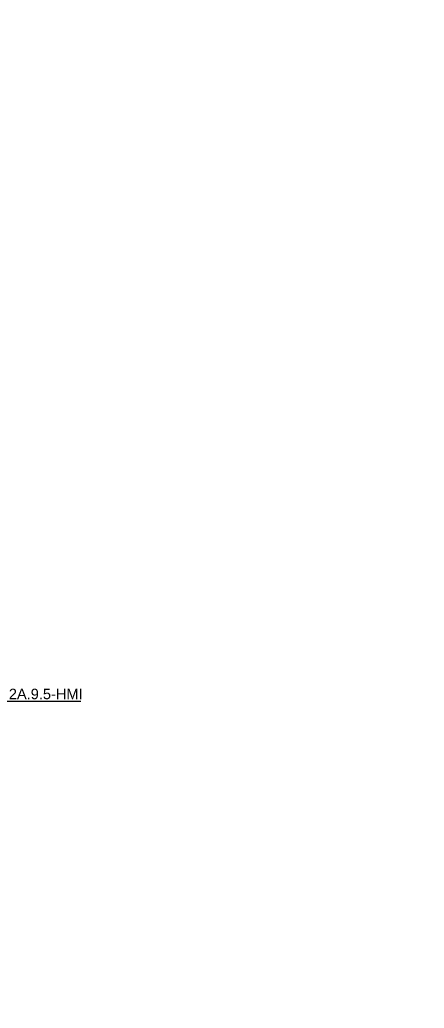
# Model space of a CAD drawing. Header units: millimetres. Extents: x -500444 to 437433, y -1435259 to 1593622.
# Drawn here: x -295603 to -285917, y -1375855 to -1352223 of the extents above; entities that cross this region are included whole.
import ezdxf
from ezdxf import colors
from ezdxf.entities.mleader import LeaderData, LeaderLine
from ezdxf.math import Vec2, Vec3

# ---------------------------------------------------------------- set-up
doc = ezdxf.new("R2010")
doc.units = ezdxf.units.MM
doc.layers.add('0_Авт.', color=255, linetype='Continuous', lineweight=5)
doc.styles.get("Standard").update_dxf_attribs({"font": 'arial.ttf'})

# ---------------------------------------------------------------- blocks, each defined once
blk = doc.blocks.new('_Dot')
at = {"color": 0, "linetype": 'ByBlock', "lineweight": -2}
blk.add_line((-0.5, 0), (-1, 0), dxfattribs=at)
at = {"color": 0, "linetype": 'ByBlock', "const_width": 0.5}
blk.add_lwpolyline([(-0.25, 0, 1), (0.25, 0, 1)], format="xyb", close=True, dxfattribs=at)

msp = doc.modelspace()

# ---------------------------------------------------------------- leaders
at = {"layer": '0_Авт.', "color": 1}
ml = msp.add_multileader_mtext('Standard', dxfattribs=at)
ml.set_content('2А.9.5-HMI', color=1)
ml.set_leader_properties()
ml.set_arrow_properties(name='DOT')
ml.build(insert=Vec2(0, 0))
ml.multileader.update_dxf_attribs({"has_dogleg": 0, "text_left_attachment_type": 6, "text_right_attachment_type": 6, "arrow_head_size": 100})
ctx = ml.context
ctx.base_point, ctx.char_height, ctx.arrow_head_size, ctx.landing_gap_size, ctx.plane_origin = Vec3(-296064, -1368517), 250, 100, 200, Vec3(-225839, -1235961)
ctx.left_attachment, ctx.right_attachment = 6, 6
notes = []
notes.append((ctx, [(0, (1, 1, 0), (-296072, -1368517), (1, 0), 8, [(1, [(-299030, -1367230)], 0, [])])]))
ctx.mtext.insert, ctx.mtext.width, ctx.mtext.flow_direction = Vec3(-295864, -1368217), 7279.82, 5
for ctx, leaders in notes:
    for number, flags, end, landing, length, lines in leaders:
        leader = LeaderData()
        leader.index, (leader.has_last_leader_line, leader.has_dogleg_vector, leader.attachment_direction) = number, flags
        leader.last_leader_point, leader.dogleg_vector, leader.dogleg_length = Vec3(end), Vec3(landing), length
        for number, points, colour, breaks in lines:
            line = LeaderLine()
            line.index, line.vertices, line.color, line.breaks = number, Vec3.list(points), colors.encode_raw_color(colour), breaks
            leader.lines.append(line)
        ctx.leaders.append(leader)

doc.saveas('drawing.dxf')
